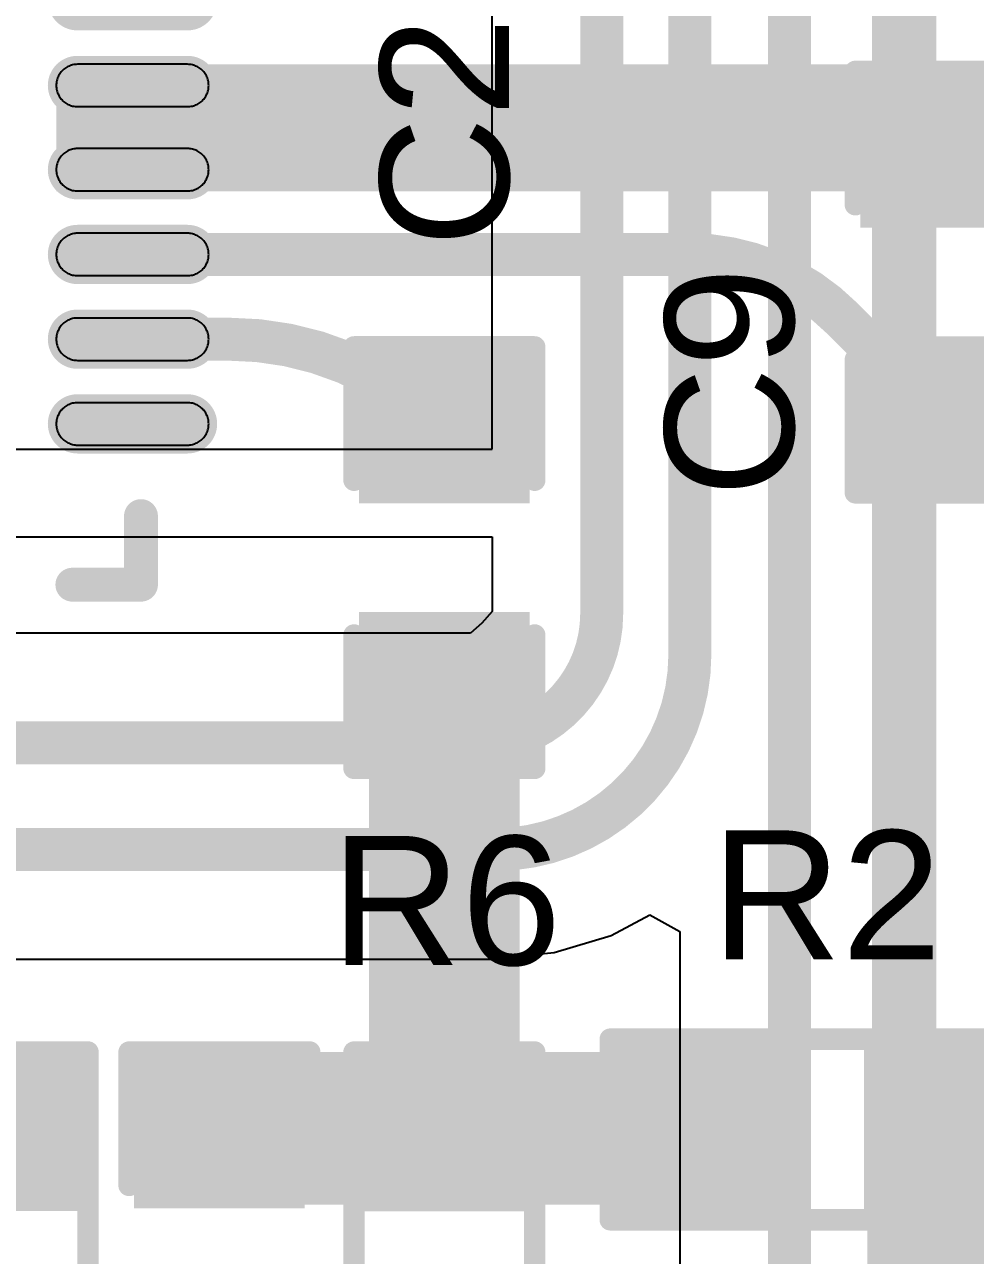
# Model space of a CAD drawing. Header units: inches. Extents: x 0.38 to 9.66, y 2.79 to 4.95.
# Drawn here: x 5.5558 to 5.7769, y 3.6678 to 3.954 of the extents above; entities that cross this region are included whole.
import ezdxf

# ---------------------------------------------------------------- set-up
doc = ezdxf.new("R2010")
doc.units = ezdxf.units.IN
doc.header["$MEASUREMENT"] = 0
for name, color, linetype in [('Bottom Layer', 5, 'Continuous'), ('Top Layer', 1, 'Continuous'), ('Top Overlay', 2, 'Continuous'), ('Top Paste', 8, 'Continuous'), ('Top Solder', 216, 'Continuous')]:
    doc.layers.add(name, color=color, linetype=linetype)
doc.styles.add('Arial', font='', dxfattribs={"height": 0.2})
doc.styles.get('Arial').set_extended_font_data('Arial')

# ---------------------------------------------------------------- blocks, each defined once
blk = doc.blocks.new('QFN_32_L5_0_W5_0_P0_50_BL_EP3_8_4')
at = {"layer": 'Top Layer'}
h = blk.add_hatch(color=1, dxfattribs=at)
edge = h.paths.add_edge_path()
edge.add_arc((-0.0098, 0.091535), 0.004921, 180, 360)
edge.add_line((-0.004879, 0.091535), (-0.004879, 0.117125))
edge.add_arc((-0.0098, 0.117125), 0.004921, 0, 180)
edge.add_line((-0.014722, 0.117125), (-0.014722, 0.091535))
h = blk.add_hatch(color=1, dxfattribs=at)
edge = h.paths.add_edge_path()
edge.add_arc((0.0098, 0.091535), 0.004921, 180, 360)
edge.add_line((0.014722, 0.091535), (0.014722, 0.117125))
edge.add_arc((0.0098, 0.117125), 0.004921, 0, 180)
edge.add_line((0.004879, 0.117125), (0.004879, 0.091535))
h = blk.add_hatch(color=1, dxfattribs=at)
edge = h.paths.add_edge_path()
edge.add_arc((0.0295, 0.091535), 0.004921, 180, 360)
edge.add_line((0.034422, 0.091535), (0.034422, 0.117125))
edge.add_arc((0.0295, 0.117125), 0.004921, 0, 180)
edge.add_line((0.024578, 0.117125), (0.024578, 0.091535))
h = blk.add_hatch(color=1, dxfattribs=at)
edge = h.paths.add_edge_path()
edge.add_arc((0.0492, 0.091535), 0.004921, 180, 360)
edge.add_line((0.054122, 0.091535), (0.054122, 0.117125))
edge.add_arc((0.0492, 0.117125), 0.004921, 0, 180)
edge.add_line((0.044278, 0.117125), (0.044278, 0.091535))
h = blk.add_hatch(color=1, dxfattribs=at)
edge = h.paths.add_edge_path()
edge.add_arc((0.0689, 0.091535), 0.004921, 180, 360)
edge.add_line((0.073821, 0.091535), (0.073821, 0.117125))
edge.add_arc((0.0689, 0.117125), 0.004921, 0, 180)
edge.add_line((0.063979, 0.117125), (0.063979, 0.091535))
at = {"layer": 'Top Solder'}
h = blk.add_hatch(color=216, dxfattribs=at)
edge = h.paths.add_edge_path()
edge.add_arc((-0.0295, 0.091535), 0.00689, 180, 360)
edge.add_line((-0.02261, 0.091535), (-0.02261, 0.117125))
edge.add_arc((-0.0295, 0.117125), 0.00689, 0, 180)
edge.add_line((-0.03639, 0.117125), (-0.03639, 0.091535))
h = blk.add_hatch(color=216, dxfattribs=at)
edge = h.paths.add_edge_path()
edge.add_arc((-0.0098, 0.091535), 0.00689, 180, 360)
edge.add_line((-0.00291, 0.091535), (-0.00291, 0.117125))
edge.add_arc((-0.0098, 0.117125), 0.00689, 0, 180)
edge.add_line((-0.016691, 0.117125), (-0.016691, 0.091535))
h = blk.add_hatch(color=216, dxfattribs=at)
edge = h.paths.add_edge_path()
edge.add_arc((0.0098, 0.091535), 0.00689, 180, 360)
edge.add_line((0.016691, 0.091535), (0.016691, 0.117125))
edge.add_arc((0.0098, 0.117125), 0.00689, 0, 180)
edge.add_line((0.00291, 0.117125), (0.00291, 0.091535))
h = blk.add_hatch(color=216, dxfattribs=at)
edge = h.paths.add_edge_path()
edge.add_arc((0.0295, 0.091535), 0.00689, 180, 360)
edge.add_line((0.03639, 0.091535), (0.03639, 0.117125))
edge.add_arc((0.0295, 0.117125), 0.00689, 0, 180)
edge.add_line((0.02261, 0.117125), (0.02261, 0.091535))
h = blk.add_hatch(color=216, dxfattribs=at)
edge = h.paths.add_edge_path()
edge.add_arc((0.0492, 0.091535), 0.00689, 180, 360)
edge.add_line((0.056091, 0.091535), (0.056091, 0.117125))
edge.add_arc((0.0492, 0.117125), 0.00689, 0, 180)
edge.add_line((0.042309, 0.117125), (0.042309, 0.091535))
h = blk.add_hatch(color=216, dxfattribs=at)
edge = h.paths.add_edge_path()
edge.add_arc((0.0689, 0.091535), 0.00689, 180, 360)
edge.add_line((0.07579, 0.091535), (0.07579, 0.117125))
edge.add_arc((0.0689, 0.117125), 0.00689, 0, 180)
edge.add_line((0.06201, 0.117125), (0.06201, 0.091535))
at = {"layer": 'Top Overlay'}
for points in [[(0.106297, 0.106303, 0.007874, 0.007874, 0), (0.090347, 0.106303, 0.007874, 0.007874, 0)], [(0.106297, 0.090353, 0.007874, 0.007874, 0), (0.106297, 0.106303, 0.007874, 0.007874, 0)]]:
    blk.add_lwpolyline(points, format="xyseb", dxfattribs=at)
for points in [[(0.088378, 0.106303, 0.003937, 0.003937, 1), (0.092315, 0.106303, 0.003937, 0.003937, 1)], [(0.104329, 0.106303, 0.003937, 0.003937, 1), (0.108266, 0.106303, 0.003937, 0.003937, 1)], [(0.104329, 0.106303, 0.003937, 0.003937, 1), (0.108266, 0.106303, 0.003937, 0.003937, 1)], [(0.104329, 0.090353, 0.003937, 0.003937, 1), (0.108266, 0.090353, 0.003937, 0.003937, 1)]]:
    blk.add_lwpolyline(points, format="xyseb", close=True, dxfattribs=at)
at = {"layer": 'Top Paste'}
for p, q in [((-0.01357, 0.120289), (-0.013748, 0.120064)), ((-0.01338, 0.120503), (-0.01357, 0.120289)), ((-0.013178, 0.120705), (-0.01338, 0.120503)), ((-0.012964, 0.120895), (-0.013178, 0.120705)), ((-0.012739, 0.121073), (-0.012964, 0.120895)), ((-0.012505, 0.121237), (-0.012739, 0.121073)), ((-0.012261, 0.121388), (-0.012505, 0.121237)), ((-0.012009, 0.121523), (-0.012261, 0.121388)), ((-0.01175, 0.121644), (-0.012009, 0.121523)), ((-0.011483, 0.12175), (-0.01175, 0.121644)), ((-0.011212, 0.12184), (-0.011483, 0.12175)), ((-0.010935, 0.121914), (-0.011212, 0.12184)), ((-0.010655, 0.121972), (-0.010935, 0.121914)), ((-0.010371, 0.122014), (-0.010655, 0.121972)), ((-0.010086, 0.122039), (-0.010371, 0.122014)), ((-0.0098, 0.122047), (-0.010086, 0.122039)), ((-0.010086, 0.122039), (-0.010086, 0.122039)), ((-0.009514, 0.122039), (-0.0098, 0.122047)), ((-0.009229, 0.122014), (-0.009514, 0.122039)), ((-0.008945, 0.121972), (-0.009229, 0.122014)), ((-0.008665, 0.121914), (-0.008945, 0.121972)), ((-0.008388, 0.12184), (-0.008665, 0.121914)), ((-0.008117, 0.12175), (-0.008388, 0.12184)), ((-0.00785, 0.121644), (-0.008117, 0.12175)), ((-0.007591, 0.121523), (-0.00785, 0.121644)), ((-0.007339, 0.121388), (-0.007591, 0.121523)), ((-0.007095, 0.121237), (-0.007339, 0.121388)), ((-0.006861, 0.121073), (-0.007095, 0.121237)), ((-0.006636, 0.120895), (-0.006861, 0.121073)), ((-0.006422, 0.120705), (-0.006636, 0.120895)), ((-0.00622, 0.120503), (-0.006422, 0.120705)), ((-0.00603, 0.120289), (-0.00622, 0.120503)), ((-0.005852, 0.120064), (-0.00603, 0.120289)), ((0.00603, 0.120289), (0.005852, 0.120064)), ((0.00622, 0.120503), (0.00603, 0.120289)), ((0.006422, 0.120705), (0.00622, 0.120503)), ((0.006636, 0.120895), (0.006422, 0.120705)), ((0.006861, 0.121073), (0.006636, 0.120895)), ((0.007095, 0.121237), (0.006861, 0.121073)), ((0.007339, 0.121388), (0.007095, 0.121237)), ((0.007591, 0.121523), (0.007339, 0.121388)), ((0.00785, 0.121644), (0.007591, 0.121523)), ((0.008117, 0.12175), (0.00785, 0.121644)), ((0.008388, 0.12184), (0.008117, 0.12175)), ((0.008665, 0.121914), (0.008388, 0.12184)), ((0.008945, 0.121972), (0.008665, 0.121914)), ((0.009229, 0.122014), (0.008945, 0.121972)), ((0.009514, 0.122039), (0.009229, 0.122014)), ((0.0098, 0.122047), (0.009514, 0.122039)), ((0.009514, 0.122039), (0.009514, 0.122039)), ((0.010086, 0.122039), (0.0098, 0.122047)), ((0.010371, 0.122014), (0.010086, 0.122039)), ((0.010655, 0.121972), (0.010371, 0.122014)), ((0.010935, 0.121914), (0.010655, 0.121972)), ((0.011212, 0.12184), (0.010935, 0.121914)), ((0.011483, 0.12175), (0.011212, 0.12184)), ((0.01175, 0.121644), (0.011483, 0.12175)), ((0.012009, 0.121523), (0.01175, 0.121644)), ((0.012261, 0.121388), (0.012009, 0.121523)), ((0.012505, 0.121237), (0.012261, 0.121388)), ((0.012739, 0.121073), (0.012505, 0.121237)), ((0.012964, 0.120895), (0.012739, 0.121073)), ((0.013178, 0.120705), (0.012964, 0.120895)), ((0.01338, 0.120503), (0.013178, 0.120705)), ((0.01357, 0.120289), (0.01338, 0.120503)), ((0.013748, 0.120064), (0.01357, 0.120289)), ((0.02573, 0.120289), (0.025552, 0.120064)), ((0.02592, 0.120503), (0.02573, 0.120289)), ((0.026122, 0.120705), (0.02592, 0.120503)), ((0.026336, 0.120895), (0.026122, 0.120705)), ((0.026561, 0.121073), (0.026336, 0.120895)), ((0.026795, 0.121237), (0.026561, 0.121073)), ((0.027039, 0.121388), (0.026795, 0.121237)), ((0.027291, 0.121523), (0.027039, 0.121388)), ((0.02755, 0.121644), (0.027291, 0.121523)), ((0.027817, 0.12175), (0.02755, 0.121644)), ((0.028088, 0.12184), (0.027817, 0.12175)), ((0.028365, 0.121914), (0.028088, 0.12184)), ((0.028645, 0.121972), (0.028365, 0.121914)), ((0.028929, 0.122014), (0.028645, 0.121972)), ((0.029214, 0.122039), (0.028929, 0.122014)), ((0.0295, 0.122047), (0.029214, 0.122039)), ((0.029214, 0.122039), (0.029214, 0.122039)), ((0.029786, 0.122039), (0.0295, 0.122047)), ((0.030071, 0.122014), (0.029786, 0.122039)), ((0.030355, 0.121972), (0.030071, 0.122014)), ((0.030635, 0.121914), (0.030355, 0.121972)), ((0.030912, 0.12184), (0.030635, 0.121914)), ((0.031183, 0.12175), (0.030912, 0.12184)), ((0.03145, 0.121644), (0.031183, 0.12175)), ((0.031709, 0.121523), (0.03145, 0.121644)), ((0.031961, 0.121388), (0.031709, 0.121523)), ((0.032205, 0.121237), (0.031961, 0.121388)), ((0.032439, 0.121073), (0.032205, 0.121237)), ((0.032664, 0.120895), (0.032439, 0.121073)), ((0.032878, 0.120705), (0.032664, 0.120895)), ((0.03308, 0.120503), (0.032878, 0.120705)), ((0.03327, 0.120289), (0.03308, 0.120503)), ((0.033448, 0.120064), (0.03327, 0.120289)), ((0.04543, 0.120289), (0.045252, 0.120064)), ((0.04562, 0.120503), (0.04543, 0.120289)), ((0.045822, 0.120705), (0.04562, 0.120503)), ((0.046036, 0.120895), (0.045822, 0.120705)), ((0.046261, 0.121073), (0.046036, 0.120895)), ((0.046495, 0.121237), (0.046261, 0.121073)), ((0.046739, 0.121388), (0.046495, 0.121237)), ((0.046991, 0.121523), (0.046739, 0.121388)), ((0.04725, 0.121644), (0.046991, 0.121523)), ((0.047517, 0.12175), (0.04725, 0.121644)), ((0.047788, 0.12184), (0.047517, 0.12175)), ((0.048065, 0.121914), (0.047788, 0.12184)), ((0.048345, 0.121972), (0.048065, 0.121914)), ((0.048629, 0.122014), (0.048345, 0.121972)), ((0.048914, 0.122039), (0.048629, 0.122014)), ((0.0492, 0.122047), (0.048914, 0.122039)), ((0.048914, 0.122039), (0.048914, 0.122039)), ((0.049486, 0.122039), (0.0492, 0.122047)), ((0.049771, 0.122014), (0.049486, 0.122039)), ((0.050055, 0.121972), (0.049771, 0.122014)), ((0.050335, 0.121914), (0.050055, 0.121972)), ((0.050612, 0.12184), (0.050335, 0.121914)), ((0.050883, 0.12175), (0.050612, 0.12184)), ((0.05115, 0.121644), (0.050883, 0.12175)), ((0.051409, 0.121523), (0.05115, 0.121644)), ((0.051661, 0.121388), (0.051409, 0.121523)), ((0.051905, 0.121237), (0.051661, 0.121388)), ((0.052139, 0.121073), (0.051905, 0.121237)), ((0.052364, 0.120895), (0.052139, 0.121073)), ((0.052578, 0.120705), (0.052364, 0.120895)), ((0.05278, 0.120503), (0.052578, 0.120705)), ((0.05297, 0.120289), (0.05278, 0.120503)), ((0.053148, 0.120064), (0.05297, 0.120289)), ((0.06513, 0.120289), (0.064952, 0.120064)), ((0.06532, 0.120503), (0.06513, 0.120289)), ((0.065522, 0.120705), (0.06532, 0.120503)), ((0.065736, 0.120895), (0.065522, 0.120705)), ((0.065961, 0.121073), (0.065736, 0.120895)), ((0.066195, 0.121237), (0.065961, 0.121073)), ((0.066439, 0.121388), (0.066195, 0.121237)), ((0.066691, 0.121523), (0.066439, 0.121388)), ((0.06695, 0.121644), (0.066691, 0.121523)), ((0.067217, 0.12175), (0.06695, 0.121644)), ((0.067488, 0.12184), (0.067217, 0.12175)), ((0.067765, 0.121914), (0.067488, 0.12184)), ((0.068045, 0.121972), (0.067765, 0.121914)), ((0.068329, 0.122014), (0.068045, 0.121972)), ((0.068614, 0.122039), (0.068329, 0.122014)), ((0.0689, 0.122047), (0.068614, 0.122039)), ((0.068614, 0.122039), (0.068614, 0.122039)), ((0.069186, 0.122039), (0.0689, 0.122047)), ((0.069471, 0.122014), (0.069186, 0.122039)), ((0.069755, 0.121972), (0.069471, 0.122014)), ((0.070035, 0.121914), (0.069755, 0.121972)), ((0.070312, 0.12184), (0.070035, 0.121914)), ((0.070583, 0.12175), (0.070312, 0.12184)), ((0.07085, 0.121644), (0.070583, 0.12175)), ((0.071109, 0.121523), (0.07085, 0.121644)), ((0.071361, 0.121388), (0.071109, 0.121523)), ((0.071605, 0.121237), (0.071361, 0.121388)), ((0.071839, 0.121073), (0.071605, 0.121237)), ((0.072064, 0.120895), (0.071839, 0.121073)), ((0.072278, 0.120705), (0.072064, 0.120895)), ((0.07248, 0.120503), (0.072278, 0.120705)), ((0.07267, 0.120289), (0.07248, 0.120503)), ((0.072848, 0.120064), (0.07267, 0.120289)), ((-0.014714, 0.117411), (-0.014722, 0.117125)), ((-0.014689, 0.117696), (-0.014714, 0.117411)), ((-0.014647, 0.11798), (-0.014689, 0.117696)), ((-0.014589, 0.11826), (-0.014647, 0.11798)), ((-0.014515, 0.118537), (-0.014589, 0.11826)), ((-0.014425, 0.118808), (-0.014515, 0.118537)), ((-0.014319, 0.119075), (-0.014425, 0.118808)), ((-0.014198, 0.119334), (-0.014319, 0.119075)), ((-0.014063, 0.119586), (-0.014198, 0.119334)), ((-0.013912, 0.11983), (-0.014063, 0.119586)), ((-0.013748, 0.120064), (-0.013912, 0.11983)), ((-0.005688, 0.11983), (-0.005852, 0.120064)), ((-0.005537, 0.119586), (-0.005688, 0.11983)), ((-0.005402, 0.119334), (-0.005537, 0.119586)), ((-0.005281, 0.119075), (-0.005402, 0.119334)), ((-0.005175, 0.118808), (-0.005281, 0.119075)), ((-0.005085, 0.118537), (-0.005175, 0.118808)), ((-0.005011, 0.11826), (-0.005085, 0.118537)), ((-0.004953, 0.11798), (-0.005011, 0.11826)), ((-0.004911, 0.117696), (-0.004953, 0.11798)), ((-0.004886, 0.117411), (-0.004911, 0.117696)), ((-0.004878, 0.117125), (-0.004886, 0.117411)), ((0.004886, 0.117411), (0.004878, 0.117125)), ((0.004911, 0.117696), (0.004886, 0.117411)), ((0.004953, 0.11798), (0.004911, 0.117696)), ((0.005011, 0.11826), (0.004953, 0.11798)), ((0.005085, 0.118537), (0.005011, 0.11826)), ((0.005175, 0.118808), (0.005085, 0.118537)), ((0.005281, 0.119075), (0.005175, 0.118808)), ((0.005402, 0.119334), (0.005281, 0.119075)), ((0.005537, 0.119586), (0.005402, 0.119334)), ((0.005688, 0.11983), (0.005537, 0.119586)), ((0.005852, 0.120064), (0.005688, 0.11983)), ((0.013912, 0.11983), (0.013748, 0.120064)), ((0.014063, 0.119586), (0.013912, 0.11983)), ((0.014198, 0.119334), (0.014063, 0.119586)), ((0.014319, 0.119075), (0.014198, 0.119334)), ((0.014425, 0.118808), (0.014319, 0.119075)), ((0.014515, 0.118537), (0.014425, 0.118808)), ((0.014589, 0.11826), (0.014515, 0.118537)), ((0.014647, 0.11798), (0.014589, 0.11826)), ((0.014689, 0.117696), (0.014647, 0.11798)), ((0.014714, 0.117411), (0.014689, 0.117696)), ((0.014722, 0.117125), (0.014714, 0.117411)), ((0.024586, 0.117411), (0.024578, 0.117125)), ((0.024611, 0.117696), (0.024586, 0.117411)), ((0.024653, 0.11798), (0.024611, 0.117696)), ((0.024711, 0.11826), (0.024653, 0.11798)), ((0.024785, 0.118537), (0.024711, 0.11826)), ((0.024875, 0.118808), (0.024785, 0.118537)), ((0.024981, 0.119075), (0.024875, 0.118808)), ((0.025102, 0.119334), (0.024981, 0.119075)), ((0.025237, 0.119586), (0.025102, 0.119334)), ((0.025388, 0.11983), (0.025237, 0.119586)), ((0.025552, 0.120064), (0.025388, 0.11983)), ((0.033612, 0.11983), (0.033448, 0.120064)), ((0.033763, 0.119586), (0.033612, 0.11983)), ((0.033898, 0.119334), (0.033763, 0.119586)), ((0.034019, 0.119075), (0.033898, 0.119334)), ((0.034125, 0.118808), (0.034019, 0.119075)), ((0.034215, 0.118537), (0.034125, 0.118808)), ((0.034289, 0.11826), (0.034215, 0.118537)), ((0.034347, 0.11798), (0.034289, 0.11826)), ((0.034389, 0.117696), (0.034347, 0.11798)), ((0.034414, 0.117411), (0.034389, 0.117696)), ((0.034422, 0.117125), (0.034414, 0.117411)), ((0.044286, 0.117411), (0.044278, 0.117125)), ((0.044311, 0.117696), (0.044286, 0.117411)), ((0.044353, 0.11798), (0.044311, 0.117696)), ((0.044411, 0.11826), (0.044353, 0.11798)), ((0.044485, 0.118537), (0.044411, 0.11826)), ((0.044575, 0.118808), (0.044485, 0.118537)), ((0.044681, 0.119075), (0.044575, 0.118808)), ((0.044802, 0.119334), (0.044681, 0.119075)), ((0.044937, 0.119586), (0.044802, 0.119334)), ((0.045088, 0.11983), (0.044937, 0.119586)), ((0.045252, 0.120064), (0.045088, 0.11983)), ((0.053312, 0.11983), (0.053148, 0.120064)), ((0.053463, 0.119586), (0.053312, 0.11983)), ((0.053598, 0.119334), (0.053463, 0.119586)), ((0.053719, 0.119075), (0.053598, 0.119334)), ((0.053825, 0.118808), (0.053719, 0.119075)), ((0.053915, 0.118537), (0.053825, 0.118808)), ((0.053989, 0.11826), (0.053915, 0.118537)), ((0.054047, 0.11798), (0.053989, 0.11826)), ((0.054089, 0.117696), (0.054047, 0.11798)), ((0.054114, 0.117411), (0.054089, 0.117696)), ((0.054122, 0.117125), (0.054114, 0.117411)), ((0.063986, 0.117411), (0.063978, 0.117125)), ((0.064011, 0.117696), (0.063986, 0.117411)), ((0.064053, 0.11798), (0.064011, 0.117696)), ((0.064111, 0.11826), (0.064053, 0.11798)), ((0.064185, 0.118537), (0.064111, 0.11826)), ((0.064275, 0.118808), (0.064185, 0.118537)), ((0.064381, 0.119075), (0.064275, 0.118808)), ((0.064502, 0.119334), (0.064381, 0.119075)), ((0.064637, 0.119586), (0.064502, 0.119334)), ((0.064788, 0.11983), (0.064637, 0.119586)), ((0.064952, 0.120064), (0.064788, 0.11983)), ((0.073012, 0.11983), (0.072848, 0.120064)), ((0.073163, 0.119586), (0.073012, 0.11983)), ((0.073298, 0.119334), (0.073163, 0.119586)), ((0.073419, 0.119075), (0.073298, 0.119334)), ((0.073525, 0.118808), (0.073419, 0.119075)), ((0.073615, 0.118537), (0.073525, 0.118808)), ((0.073689, 0.11826), (0.073615, 0.118537)), ((0.073747, 0.11798), (0.073689, 0.11826)), ((0.073789, 0.117696), (0.073747, 0.11798)), ((0.073814, 0.117411), (0.073789, 0.117696)), ((0.073822, 0.117125), (0.073814, 0.117411)), ((-0.014722, 0.117125), (-0.014722, 0.091535)), ((-0.004878, 0.091535), (-0.004878, 0.117125)), ((0.004878, 0.117125), (0.004878, 0.091535)), ((0.014722, 0.091535), (0.014722, 0.117125)), ((0.024578, 0.117125), (0.024578, 0.091535)), ((0.034422, 0.091535), (0.034422, 0.117125)), ((0.044278, 0.117125), (0.044278, 0.091535)), ((0.054122, 0.091535), (0.054122, 0.117125)), ((0.063978, 0.117125), (0.063978, 0.091535)), ((0.073822, 0.091535), (0.073822, 0.117125)), ((-0.014722, 0.091535), (-0.014714, 0.091249)), ((-0.014714, 0.091249), (-0.014689, 0.090964)), ((-0.014689, 0.090964), (-0.014647, 0.09068)), ((-0.014647, 0.09068), (-0.014589, 0.0904)), ((-0.014589, 0.0904), (-0.014515, 0.090123)), ((-0.014515, 0.090123), (-0.014425, 0.089852)), ((-0.014425, 0.089852), (-0.014319, 0.089585)), ((-0.014319, 0.089585), (-0.014198, 0.089326)), ((-0.014198, 0.089326), (-0.014063, 0.089074)), ((-0.014063, 0.089074), (-0.013912, 0.08883)), ((-0.013912, 0.08883), (-0.013748, 0.088596)), ((-0.005852, 0.088596), (-0.005688, 0.08883)), ((-0.005688, 0.08883), (-0.005537, 0.089074)), ((-0.005537, 0.089074), (-0.005402, 0.089326)), ((-0.005402, 0.089326), (-0.005281, 0.089585)), ((-0.005281, 0.089585), (-0.005175, 0.089852)), ((-0.005175, 0.089852), (-0.005085, 0.090123)), ((-0.005085, 0.090123), (-0.005011, 0.0904)), ((-0.005011, 0.0904), (-0.004953, 0.09068)), ((-0.004953, 0.09068), (-0.004911, 0.090964)), ((-0.004911, 0.090964), (-0.004886, 0.091249)), ((-0.004886, 0.091249), (-0.004878, 0.091535)), ((0.004878, 0.091535), (0.004886, 0.091249)), ((0.004886, 0.091249), (0.004911, 0.090964)), ((0.004911, 0.090964), (0.004953, 0.09068)), ((0.004953, 0.09068), (0.005011, 0.0904)), ((0.005011, 0.0904), (0.005085, 0.090123)), ((0.005085, 0.090123), (0.005175, 0.089852)), ((0.005175, 0.089852), (0.005281, 0.089585)), ((0.005281, 0.089585), (0.005402, 0.089326)), ((0.005402, 0.089326), (0.005537, 0.089074)), ((0.005537, 0.089074), (0.005688, 0.08883)), ((0.005688, 0.08883), (0.005852, 0.088596)), ((0.013748, 0.088596), (0.013912, 0.08883)), ((0.013912, 0.08883), (0.014063, 0.089074)), ((0.014063, 0.089074), (0.014198, 0.089326)), ((0.014198, 0.089326), (0.014319, 0.089585)), ((0.014319, 0.089585), (0.014425, 0.089852)), ((0.014425, 0.089852), (0.014515, 0.090123)), ((0.014515, 0.090123), (0.014589, 0.0904)), ((0.014589, 0.0904), (0.014647, 0.09068)), ((0.014647, 0.09068), (0.014689, 0.090964)), ((0.014689, 0.090964), (0.014714, 0.091249)), ((0.014714, 0.091249), (0.014722, 0.091535)), ((0.024578, 0.091535), (0.024586, 0.091249)), ((0.024586, 0.091249), (0.024611, 0.090964)), ((0.024611, 0.090964), (0.024653, 0.09068)), ((0.024653, 0.09068), (0.024711, 0.0904)), ((0.024711, 0.0904), (0.024785, 0.090123)), ((0.024785, 0.090123), (0.024875, 0.089852)), ((0.024875, 0.089852), (0.024981, 0.089585)), ((0.024981, 0.089585), (0.025102, 0.089326)), ((0.025102, 0.089326), (0.025237, 0.089074)), ((0.025237, 0.089074), (0.025388, 0.08883)), ((0.025388, 0.08883), (0.025552, 0.088596)), ((0.033448, 0.088596), (0.033612, 0.08883)), ((0.033612, 0.08883), (0.033763, 0.089074)), ((0.033763, 0.089074), (0.033898, 0.089326)), ((0.033898, 0.089326), (0.034019, 0.089585)), ((0.034019, 0.089585), (0.034125, 0.089852)), ((0.034125, 0.089852), (0.034215, 0.090123)), ((0.034215, 0.090123), (0.034289, 0.0904)), ((0.034289, 0.0904), (0.034347, 0.09068)), ((0.034347, 0.09068), (0.034389, 0.090964)), ((0.034389, 0.090964), (0.034414, 0.091249)), ((0.034414, 0.091249), (0.034422, 0.091535)), ((0.044278, 0.091535), (0.044286, 0.091249)), ((0.044286, 0.091249), (0.044311, 0.090964)), ((0.044311, 0.090964), (0.044353, 0.09068)), ((0.044353, 0.09068), (0.044411, 0.0904)), ((0.044411, 0.0904), (0.044485, 0.090123)), ((0.044485, 0.090123), (0.044575, 0.089852)), ((0.044575, 0.089852), (0.044681, 0.089585)), ((0.044681, 0.089585), (0.044802, 0.089326)), ((0.044802, 0.089326), (0.044937, 0.089074)), ((0.044937, 0.089074), (0.045088, 0.08883)), ((0.045088, 0.08883), (0.045252, 0.088596)), ((0.053148, 0.088596), (0.053312, 0.08883)), ((0.053312, 0.08883), (0.053463, 0.089074)), ((0.053463, 0.089074), (0.053598, 0.089326)), ((0.053598, 0.089326), (0.053719, 0.089585)), ((0.053719, 0.089585), (0.053825, 0.089852)), ((0.053825, 0.089852), (0.053915, 0.090123)), ((0.053915, 0.090123), (0.053989, 0.0904)), ((0.053989, 0.0904), (0.054047, 0.09068)), ((0.054047, 0.09068), (0.054089, 0.090964)), ((0.054089, 0.090964), (0.054114, 0.091249)), ((0.054114, 0.091249), (0.054122, 0.091535)), ((0.063978, 0.091535), (0.063986, 0.091249)), ((0.063986, 0.091249), (0.064011, 0.090964)), ((0.064011, 0.090964), (0.064053, 0.09068)), ((0.064053, 0.09068), (0.064111, 0.0904)), ((0.064111, 0.0904), (0.064185, 0.090123)), ((0.064185, 0.090123), (0.064275, 0.089852)), ((0.064275, 0.089852), (0.064381, 0.089585)), ((0.064381, 0.089585), (0.064502, 0.089326)), ((0.064502, 0.089326), (0.064637, 0.089074)), ((0.064637, 0.089074), (0.064788, 0.08883)), ((0.064788, 0.08883), (0.064952, 0.088596)), ((0.072848, 0.088596), (0.073012, 0.08883)), ((0.073012, 0.08883), (0.073163, 0.089074)), ((0.073163, 0.089074), (0.073298, 0.089326)), ((0.073298, 0.089326), (0.073419, 0.089585)), ((0.073419, 0.089585), (0.073525, 0.089852)), ((0.073525, 0.089852), (0.073615, 0.090123)), ((0.073615, 0.090123), (0.073689, 0.0904)), ((0.073689, 0.0904), (0.073747, 0.09068)), ((0.073747, 0.09068), (0.073789, 0.090964)), ((0.073789, 0.090964), (0.073814, 0.091249)), ((0.073814, 0.091249), (0.073822, 0.091535)), ((-0.013748, 0.088596), (-0.01357, 0.088371)), ((-0.01357, 0.088371), (-0.01338, 0.088157)), ((-0.01338, 0.088157), (-0.013178, 0.087955)), ((-0.013178, 0.087955), (-0.012964, 0.087765)), ((-0.012964, 0.087765), (-0.012739, 0.087587)), ((-0.012739, 0.087587), (-0.012505, 0.087423)), ((-0.012505, 0.087423), (-0.012261, 0.087272)), ((-0.012261, 0.087272), (-0.012009, 0.087137)), ((-0.012009, 0.087137), (-0.01175, 0.087016)), ((-0.01175, 0.087016), (-0.011483, 0.08691)), ((-0.011483, 0.08691), (-0.011212, 0.08682)), ((-0.011212, 0.08682), (-0.010935, 0.086746)), ((-0.010935, 0.086746), (-0.010655, 0.086688)), ((-0.010655, 0.086688), (-0.010371, 0.086646)), ((-0.010371, 0.086646), (-0.010086, 0.086621)), ((-0.010086, 0.086621), (-0.0098, 0.086613)), ((-0.0098, 0.086613), (-0.009514, 0.086621)), ((-0.009514, 0.086621), (-0.009229, 0.086646)), ((-0.009229, 0.086646), (-0.008945, 0.086688)), ((-0.008945, 0.086688), (-0.008665, 0.086746)), ((-0.008665, 0.086746), (-0.008388, 0.08682)), ((-0.008388, 0.08682), (-0.008117, 0.08691)), ((-0.008117, 0.08691), (-0.00785, 0.087016)), ((-0.00785, 0.087016), (-0.007591, 0.087137)), ((-0.007591, 0.087137), (-0.007339, 0.087272)), ((-0.007339, 0.087272), (-0.007095, 0.087423)), ((-0.007095, 0.087423), (-0.006861, 0.087587)), ((-0.006861, 0.087587), (-0.006636, 0.087765)), ((-0.006636, 0.087765), (-0.006422, 0.087955)), ((-0.006422, 0.087955), (-0.00622, 0.088157)), ((-0.00622, 0.088157), (-0.00603, 0.088371)), ((-0.00603, 0.088371), (-0.005852, 0.088596)), ((0.005852, 0.088596), (0.00603, 0.088371)), ((0.00603, 0.088371), (0.00622, 0.088157)), ((0.00622, 0.088157), (0.006422, 0.087955)), ((0.006422, 0.087955), (0.006636, 0.087765)), ((0.006636, 0.087765), (0.006861, 0.087587)), ((0.006861, 0.087587), (0.007095, 0.087423)), ((0.007095, 0.087423), (0.007339, 0.087272)), ((0.007339, 0.087272), (0.007591, 0.087137)), ((0.007591, 0.087137), (0.00785, 0.087016)), ((0.00785, 0.087016), (0.008117, 0.08691)), ((0.008117, 0.08691), (0.008388, 0.08682)), ((0.008388, 0.08682), (0.008665, 0.086746)), ((0.008665, 0.086746), (0.008945, 0.086688)), ((0.008945, 0.086688), (0.009229, 0.086646)), ((0.009229, 0.086646), (0.009514, 0.086621)), ((0.009514, 0.086621), (0.0098, 0.086613)), ((0.0098, 0.086613), (0.010086, 0.086621)), ((0.010086, 0.086621), (0.010371, 0.086646)), ((0.010371, 0.086646), (0.010655, 0.086688)), ((0.010655, 0.086688), (0.010935, 0.086746)), ((0.010935, 0.086746), (0.011212, 0.08682)), ((0.011212, 0.08682), (0.011483, 0.08691)), ((0.011483, 0.08691), (0.01175, 0.087016)), ((0.01175, 0.087016), (0.012009, 0.087137)), ((0.012009, 0.087137), (0.012261, 0.087272)), ((0.012261, 0.087272), (0.012505, 0.087423)), ((0.012505, 0.087423), (0.012739, 0.087587)), ((0.012739, 0.087587), (0.012964, 0.087765)), ((0.012964, 0.087765), (0.013178, 0.087955)), ((0.013178, 0.087955), (0.01338, 0.088157)), ((0.01338, 0.088157), (0.01357, 0.088371)), ((0.01357, 0.088371), (0.013748, 0.088596)), ((0.025552, 0.088596), (0.02573, 0.088371)), ((0.02573, 0.088371), (0.02592, 0.088157)), ((0.02592, 0.088157), (0.026122, 0.087955)), ((0.026122, 0.087955), (0.026336, 0.087765)), ((0.026336, 0.087765), (0.026561, 0.087587)), ((0.026561, 0.087587), (0.026795, 0.087423)), ((0.026795, 0.087423), (0.027039, 0.087272)), ((0.027039, 0.087272), (0.027291, 0.087137)), ((0.027291, 0.087137), (0.02755, 0.087016)), ((0.02755, 0.087016), (0.027817, 0.08691)), ((0.027817, 0.08691), (0.028088, 0.08682)), ((0.028088, 0.08682), (0.028365, 0.086746)), ((0.028365, 0.086746), (0.028645, 0.086688)), ((0.028645, 0.086688), (0.028929, 0.086646)), ((0.028929, 0.086646), (0.029214, 0.086621)), ((0.029214, 0.086621), (0.0295, 0.086613)), ((0.0295, 0.086613), (0.029786, 0.086621)), ((0.029786, 0.086621), (0.030071, 0.086646)), ((0.030071, 0.086646), (0.030355, 0.086688)), ((0.030355, 0.086688), (0.030635, 0.086746)), ((0.030635, 0.086746), (0.030912, 0.08682)), ((0.030912, 0.08682), (0.031183, 0.08691)), ((0.031183, 0.08691), (0.03145, 0.087016)), ((0.03145, 0.087016), (0.031709, 0.087137)), ((0.031709, 0.087137), (0.031961, 0.087272)), ((0.031961, 0.087272), (0.032205, 0.087423)), ((0.032205, 0.087423), (0.032439, 0.087587)), ((0.032439, 0.087587), (0.032664, 0.087765)), ((0.032664, 0.087765), (0.032878, 0.087955)), ((0.032878, 0.087955), (0.03308, 0.088157)), ((0.03308, 0.088157), (0.03327, 0.088371)), ((0.03327, 0.088371), (0.033448, 0.088596)), ((0.045252, 0.088596), (0.04543, 0.088371)), ((0.04543, 0.088371), (0.04562, 0.088157)), ((0.04562, 0.088157), (0.045822, 0.087955)), ((0.045822, 0.087955), (0.046036, 0.087765)), ((0.046036, 0.087765), (0.046261, 0.087587)), ((0.046261, 0.087587), (0.046495, 0.087423)), ((0.046495, 0.087423), (0.046739, 0.087272)), ((0.046739, 0.087272), (0.046991, 0.087137)), ((0.046991, 0.087137), (0.04725, 0.087016)), ((0.04725, 0.087016), (0.047517, 0.08691)), ((0.047517, 0.08691), (0.047788, 0.08682)), ((0.047788, 0.08682), (0.048065, 0.086746)), ((0.048065, 0.086746), (0.048345, 0.086688)), ((0.048345, 0.086688), (0.048629, 0.086646)), ((0.048629, 0.086646), (0.048914, 0.086621)), ((0.048914, 0.086621), (0.0492, 0.086613)), ((0.0492, 0.086613), (0.049486, 0.086621)), ((0.049486, 0.086621), (0.049771, 0.086646)), ((0.049771, 0.086646), (0.050055, 0.086688)), ((0.050055, 0.086688), (0.050335, 0.086746)), ((0.050335, 0.086746), (0.050612, 0.08682)), ((0.050612, 0.08682), (0.050883, 0.08691)), ((0.050883, 0.08691), (0.05115, 0.087016)), ((0.05115, 0.087016), (0.051409, 0.087137)), ((0.051409, 0.087137), (0.051661, 0.087272)), ((0.051661, 0.087272), (0.051905, 0.087423)), ((0.051905, 0.087423), (0.052139, 0.087587)), ((0.052139, 0.087587), (0.052364, 0.087765)), ((0.052364, 0.087765), (0.052578, 0.087955)), ((0.052578, 0.087955), (0.05278, 0.088157)), ((0.05278, 0.088157), (0.05297, 0.088371)), ((0.05297, 0.088371), (0.053148, 0.088596)), ((0.064952, 0.088596), (0.06513, 0.088371)), ((0.06513, 0.088371), (0.06532, 0.088157)), ((0.06532, 0.088157), (0.065522, 0.087955)), ((0.065522, 0.087955), (0.065736, 0.087765)), ((0.065736, 0.087765), (0.065961, 0.087587)), ((0.065961, 0.087587), (0.066195, 0.087423)), ((0.066195, 0.087423), (0.066439, 0.087272)), ((0.066439, 0.087272), (0.066691, 0.087137)), ((0.066691, 0.087137), (0.06695, 0.087016)), ((0.06695, 0.087016), (0.067217, 0.08691)), ((0.067217, 0.08691), (0.067488, 0.08682)), ((0.067488, 0.08682), (0.067765, 0.086746)), ((0.067765, 0.086746), (0.068045, 0.086688)), ((0.068045, 0.086688), (0.068329, 0.086646)), ((0.068329, 0.086646), (0.068614, 0.086621)), ((0.068614, 0.086621), (0.0689, 0.086613)), ((0.0689, 0.086613), (0.069186, 0.086621)), ((0.069186, 0.086621), (0.069471, 0.086646)), ((0.069471, 0.086646), (0.069755, 0.086688)), ((0.069755, 0.086688), (0.070035, 0.086746)), ((0.070035, 0.086746), (0.070312, 0.08682)), ((0.070312, 0.08682), (0.070583, 0.08691)), ((0.070583, 0.08691), (0.07085, 0.087016)), ((0.07085, 0.087016), (0.071109, 0.087137)), ((0.071109, 0.087137), (0.071361, 0.087272)), ((0.071361, 0.087272), (0.071605, 0.087423)), ((0.071605, 0.087423), (0.071839, 0.087587)), ((0.071839, 0.087587), (0.072064, 0.087765)), ((0.072064, 0.087765), (0.072278, 0.087955)), ((0.072278, 0.087955), (0.07248, 0.088157)), ((0.07248, 0.088157), (0.07267, 0.088371)), ((0.07267, 0.088371), (0.072848, 0.088596))]:
    blk.add_line(p, q, dxfattribs=at)
blk = doc.blocks.new('R___0603_21')
at = {"layer": 'Top Layer'}
for points in [[(-0.015, 0.0175), (-0.015, -0.0175), (-0.045, -0.0175), (-0.045, 0.0175)], [(0.045, 0.0175), (0.045, -0.0175), (0.015, -0.0175), (0.015, 0.0175)]]:
    blk.add_hatch(color=1, dxfattribs=at).paths.add_polyline_path(points)
at = {"layer": 'Top Paste'}
for points in [[(-0.015, 0.0175), (-0.015, -0.0175), (-0.045, -0.0175), (-0.045, 0.0175)], [(0.045, 0.0175), (0.045, -0.0175), (0.015, -0.0175), (0.015, 0.0175)]]:
    blk.add_hatch(color=8, dxfattribs=at).paths.add_polyline_path(points)
at = {"layer": 'Top Solder'}
for points in [[(-0.011, 0.0215), (-0.011, -0.0215), (-0.049, -0.0215), (-0.049, 0.0215)], [(0.049, 0.0215), (0.049, -0.0215), (0.011, -0.0215), (0.011, 0.0215)]]:
    blk.add_hatch(color=216, dxfattribs=at).paths.add_polyline_path(points)
at = {"layer": 'Top Overlay'}
for points in [[(0.048, 0.021, 0.005, 0.005, 0), (-0.048, 0.021, 0.005, 0.005, 0)], [(-0.048, -0.021, 0.005, 0.005, 0), (-0.048, 0.021, 0.005, 0.005, 0)], [(0.048, -0.021, 0.005, 0.005, 0), (0.048, 0.021, 0.005, 0.005, 0)], [(0.048, -0.021, 0.005, 0.005, 0), (-0.048, -0.021, 0.005, 0.005, 0)]]:
    blk.add_lwpolyline(points, format="xyseb", dxfattribs=at)
for points in [[(-0.04925, 0.021, 0.0025, 0.0025, 1), (-0.04675, 0.021, 0.0025, 0.0025, 1)], [(-0.04925, 0.021, 0.0025, 0.0025, 1), (-0.04675, 0.021, 0.0025, 0.0025, 1)], [(0.04675, 0.021, 0.0025, 0.0025, 1), (0.04925, 0.021, 0.0025, 0.0025, 1)], [(0.04675, 0.021, 0.0025, 0.0025, 1), (0.04925, 0.021, 0.0025, 0.0025, 1)], [(-0.04925, -0.021, 0.0025, 0.0025, 1), (-0.04675, -0.021, 0.0025, 0.0025, 1)], [(-0.04925, -0.021, 0.0025, 0.0025, 1), (-0.04675, -0.021, 0.0025, 0.0025, 1)], [(0.04675, -0.021, 0.0025, 0.0025, 1), (0.04925, -0.021, 0.0025, 0.0025, 1)], [(0.04675, -0.021, 0.0025, 0.0025, 1), (0.04925, -0.021, 0.0025, 0.0025, 1)]]:
    blk.add_lwpolyline(points, format="xyseb", close=True, dxfattribs=at)
blk = doc.blocks.new('R___0603_25')
at = {"layer": 'Top Layer'}
for points in [[(-0.015, 0.0175), (-0.015, -0.0175), (-0.045, -0.0175), (-0.045, 0.0175)], [(0.045, 0.0175), (0.045, -0.0175), (0.015, -0.0175), (0.015, 0.0175)]]:
    blk.add_hatch(color=1, dxfattribs=at).paths.add_polyline_path(points)
at = {"layer": 'Top Paste'}
for points in [[(-0.015, 0.0175), (-0.015, -0.0175), (-0.045, -0.0175), (-0.045, 0.0175)], [(0.045, 0.0175), (0.045, -0.0175), (0.015, -0.0175), (0.015, 0.0175)]]:
    blk.add_hatch(color=8, dxfattribs=at).paths.add_polyline_path(points)
at = {"layer": 'Top Solder'}
for points in [[(-0.011, 0.0215), (-0.011, -0.0215), (-0.049, -0.0215), (-0.049, 0.0215)], [(0.049, 0.0215), (0.049, -0.0215), (0.011, -0.0215), (0.011, 0.0215)]]:
    blk.add_hatch(color=216, dxfattribs=at).paths.add_polyline_path(points)
at = {"layer": 'Top Overlay'}
for points in [[(-0.048, 0.021, 0.005, 0.005, 0), (0.048, 0.021, 0.005, 0.005, 0)], [(-0.048, 0.021, 0.005, 0.005, 0), (-0.048, -0.021, 0.005, 0.005, 0)], [(0.048, 0.021, 0.005, 0.005, 0), (0.048, -0.021, 0.005, 0.005, 0)], [(-0.048, -0.021, 0.005, 0.005, 0), (0.048, -0.021, 0.005, 0.005, 0)]]:
    blk.add_lwpolyline(points, format="xyseb", dxfattribs=at)
for points in [[(-0.04925, 0.021, 0.0025, 0.0025, 1), (-0.04675, 0.021, 0.0025, 0.0025, 1)], [(-0.04925, 0.021, 0.0025, 0.0025, 1), (-0.04675, 0.021, 0.0025, 0.0025, 1)], [(0.04675, 0.021, 0.0025, 0.0025, 1), (0.04925, 0.021, 0.0025, 0.0025, 1)], [(0.04675, 0.021, 0.0025, 0.0025, 1), (0.04925, 0.021, 0.0025, 0.0025, 1)], [(-0.04925, -0.021, 0.0025, 0.0025, 1), (-0.04675, -0.021, 0.0025, 0.0025, 1)], [(-0.04925, -0.021, 0.0025, 0.0025, 1), (-0.04675, -0.021, 0.0025, 0.0025, 1)], [(0.04675, -0.021, 0.0025, 0.0025, 1), (0.04925, -0.021, 0.0025, 0.0025, 1)], [(0.04675, -0.021, 0.0025, 0.0025, 1), (0.04925, -0.021, 0.0025, 0.0025, 1)]]:
    blk.add_lwpolyline(points, format="xyseb", close=True, dxfattribs=at)
blk = doc.blocks.new('R___0603_29')
at = {"layer": 'Top Layer'}
for points in [[(-0.015, 0.0175), (-0.015, -0.0175), (-0.045, -0.0175), (-0.045, 0.0175)], [(0.045, 0.0175), (0.045, -0.0175), (0.015, -0.0175), (0.015, 0.0175)]]:
    blk.add_hatch(color=1, dxfattribs=at).paths.add_polyline_path(points)
at = {"layer": 'Top Paste'}
for points in [[(-0.015, 0.0175), (-0.015, -0.0175), (-0.045, -0.0175), (-0.045, 0.0175)], [(0.045, 0.0175), (0.045, -0.0175), (0.015, -0.0175), (0.015, 0.0175)]]:
    blk.add_hatch(color=8, dxfattribs=at).paths.add_polyline_path(points)
at = {"layer": 'Top Solder'}
for points in [[(-0.011, 0.0215), (-0.011, -0.0215), (-0.049, -0.0215), (-0.049, 0.0215)], [(0.049, 0.0215), (0.049, -0.0215), (0.011, -0.0215), (0.011, 0.0215)]]:
    blk.add_hatch(color=216, dxfattribs=at).paths.add_polyline_path(points)
at = {"layer": 'Top Overlay'}
for points in [[(-0.048, -0.021, 0.005, 0.005, 0), (-0.048, 0.021, 0.005, 0.005, 0)], [(-0.048, 0.021, 0.005, 0.005, 0), (0.048, 0.021, 0.005, 0.005, 0)], [(0.048, -0.021, 0.005, 0.005, 0), (0.048, 0.021, 0.005, 0.005, 0)], [(-0.048, -0.021, 0.005, 0.005, 0), (0.048, -0.021, 0.005, 0.005, 0)]]:
    blk.add_lwpolyline(points, format="xyseb", dxfattribs=at)
for points in [[(-0.04925, 0.021, 0.0025, 0.0025, 1), (-0.04675, 0.021, 0.0025, 0.0025, 1)], [(-0.04925, 0.021, 0.0025, 0.0025, 1), (-0.04675, 0.021, 0.0025, 0.0025, 1)], [(0.04675, 0.021, 0.0025, 0.0025, 1), (0.04925, 0.021, 0.0025, 0.0025, 1)], [(0.04675, 0.021, 0.0025, 0.0025, 1), (0.04925, 0.021, 0.0025, 0.0025, 1)], [(-0.04925, -0.021, 0.0025, 0.0025, 1), (-0.04675, -0.021, 0.0025, 0.0025, 1)], [(-0.04925, -0.021, 0.0025, 0.0025, 1), (-0.04675, -0.021, 0.0025, 0.0025, 1)], [(0.04675, -0.021, 0.0025, 0.0025, 1), (0.04925, -0.021, 0.0025, 0.0025, 1)], [(0.04675, -0.021, 0.0025, 0.0025, 1), (0.04925, -0.021, 0.0025, 0.0025, 1)]]:
    blk.add_lwpolyline(points, format="xyseb", close=True, dxfattribs=at)
blk = doc.blocks.new('C___0603_54')
at = {"layer": 'Top Layer'}
for points in [[(-0.015, 0.0175), (-0.015, -0.0175), (-0.045, -0.0175), (-0.045, 0.0175)], [(0.045, 0.0175), (0.045, -0.0175), (0.015, -0.0175), (0.015, 0.0175)]]:
    blk.add_hatch(color=1, dxfattribs=at).paths.add_polyline_path(points)
at = {"layer": 'Top Paste'}
for points in [[(-0.015, 0.0175), (-0.015, -0.0175), (-0.045, -0.0175), (-0.045, 0.0175)], [(0.045, 0.0175), (0.045, -0.0175), (0.015, -0.0175), (0.015, 0.0175)]]:
    blk.add_hatch(color=8, dxfattribs=at).paths.add_polyline_path(points)
at = {"layer": 'Top Solder'}
for points in [[(-0.01264, 0.01986), (-0.01264, -0.01986), (-0.04736, -0.01986), (-0.04736, 0.01986)], [(0.04736, 0.01986), (0.04736, -0.01986), (0.01264, -0.01986), (0.01264, 0.01986)]]:
    blk.add_hatch(color=216, dxfattribs=at).paths.add_polyline_path(points)
at = {"layer": 'Top Overlay'}
for points in [[(-0.049, 0.021, 0.005, 0.005, 0), (-0.049, -0.021, 0.005, 0.005, 0)], [(-0.049, 0.021, 0.005, 0.005, 0), (-0.018, 0.021, 0.005, 0.005, 0)], [(0.018, 0.021, 0.005, 0.005, 0), (0.049, 0.021, 0.005, 0.005, 0)], [(0.049, 0.021, 0.005, 0.005, 0), (0.049, -0.021, 0.005, 0.005, 0)], [(-0.049, -0.021, 0.005, 0.005, 0), (-0.018, -0.021, 0.005, 0.005, 0)], [(0.018, -0.021, 0.005, 0.005, 0), (0.049, -0.021, 0.005, 0.005, 0)]]:
    blk.add_lwpolyline(points, format="xyseb", dxfattribs=at)
for points in [[(-0.05025, 0.021, 0.0025, 0.0025, 1), (-0.04775, 0.021, 0.0025, 0.0025, 1)], [(-0.05025, 0.021, 0.0025, 0.0025, 1), (-0.04775, 0.021, 0.0025, 0.0025, 1)], [(-0.01925, 0.021, 0.0025, 0.0025, 1), (-0.01675, 0.021, 0.0025, 0.0025, 1)], [(0.01675, 0.021, 0.0025, 0.0025, 1), (0.01925, 0.021, 0.0025, 0.0025, 1)], [(0.04775, 0.021, 0.0025, 0.0025, 1), (0.05025, 0.021, 0.0025, 0.0025, 1)], [(0.04775, 0.021, 0.0025, 0.0025, 1), (0.05025, 0.021, 0.0025, 0.0025, 1)], [(-0.05025, -0.021, 0.0025, 0.0025, 1), (-0.04775, -0.021, 0.0025, 0.0025, 1)], [(-0.05025, -0.021, 0.0025, 0.0025, 1), (-0.04775, -0.021, 0.0025, 0.0025, 1)], [(-0.01925, -0.021, 0.0025, 0.0025, 1), (-0.01675, -0.021, 0.0025, 0.0025, 1)], [(0.01675, -0.021, 0.0025, 0.0025, 1), (0.01925, -0.021, 0.0025, 0.0025, 1)], [(0.04775, -0.021, 0.0025, 0.0025, 1), (0.05025, -0.021, 0.0025, 0.0025, 1)], [(0.04775, -0.021, 0.0025, 0.0025, 1), (0.05025, -0.021, 0.0025, 0.0025, 1)]]:
    blk.add_lwpolyline(points, format="xyseb", close=True, dxfattribs=at)
blk = doc.blocks.new('C___0603_57')
at = {"layer": 'Top Layer'}
for points in [[(-0.015, 0.0175), (-0.015, -0.0175), (-0.045, -0.0175), (-0.045, 0.0175)], [(0.045, 0.0175), (0.045, -0.0175), (0.015, -0.0175), (0.015, 0.0175)]]:
    blk.add_hatch(color=1, dxfattribs=at).paths.add_polyline_path(points)
at = {"layer": 'Top Paste'}
for points in [[(-0.015, 0.0175), (-0.015, -0.0175), (-0.045, -0.0175), (-0.045, 0.0175)], [(0.045, 0.0175), (0.045, -0.0175), (0.015, -0.0175), (0.015, 0.0175)]]:
    blk.add_hatch(color=8, dxfattribs=at).paths.add_polyline_path(points)
at = {"layer": 'Top Solder'}
for points in [[(-0.01264, 0.01986), (-0.01264, -0.01986), (-0.04736, -0.01986), (-0.04736, 0.01986)], [(0.04736, 0.01986), (0.04736, -0.01986), (0.01264, -0.01986), (0.01264, 0.01986)]]:
    blk.add_hatch(color=216, dxfattribs=at).paths.add_polyline_path(points)
at = {"layer": 'Top Overlay'}
for points in [[(-0.049, 0.021, 0.005, 0.005, 0), (-0.049, -0.021, 0.005, 0.005, 0)], [(-0.049, 0.021, 0.005, 0.005, 0), (-0.018, 0.021, 0.005, 0.005, 0)], [(0.018, 0.021, 0.005, 0.005, 0), (0.049, 0.021, 0.005, 0.005, 0)], [(0.049, 0.021, 0.005, 0.005, 0), (0.049, -0.021, 0.005, 0.005, 0)], [(-0.049, -0.021, 0.005, 0.005, 0), (-0.018, -0.021, 0.005, 0.005, 0)], [(0.018, -0.021, 0.005, 0.005, 0), (0.049, -0.021, 0.005, 0.005, 0)]]:
    blk.add_lwpolyline(points, format="xyseb", dxfattribs=at)
for points in [[(-0.05025, 0.021, 0.0025, 0.0025, 1), (-0.04775, 0.021, 0.0025, 0.0025, 1)], [(-0.05025, 0.021, 0.0025, 0.0025, 1), (-0.04775, 0.021, 0.0025, 0.0025, 1)], [(-0.01925, 0.021, 0.0025, 0.0025, 1), (-0.01675, 0.021, 0.0025, 0.0025, 1)], [(0.01675, 0.021, 0.0025, 0.0025, 1), (0.01925, 0.021, 0.0025, 0.0025, 1)], [(0.04775, 0.021, 0.0025, 0.0025, 1), (0.05025, 0.021, 0.0025, 0.0025, 1)], [(0.04775, 0.021, 0.0025, 0.0025, 1), (0.05025, 0.021, 0.0025, 0.0025, 1)], [(-0.05025, -0.021, 0.0025, 0.0025, 1), (-0.04775, -0.021, 0.0025, 0.0025, 1)], [(-0.05025, -0.021, 0.0025, 0.0025, 1), (-0.04775, -0.021, 0.0025, 0.0025, 1)], [(-0.01925, -0.021, 0.0025, 0.0025, 1), (-0.01675, -0.021, 0.0025, 0.0025, 1)], [(0.01675, -0.021, 0.0025, 0.0025, 1), (0.01925, -0.021, 0.0025, 0.0025, 1)], [(0.04775, -0.021, 0.0025, 0.0025, 1), (0.05025, -0.021, 0.0025, 0.0025, 1)], [(0.04775, -0.021, 0.0025, 0.0025, 1), (0.05025, -0.021, 0.0025, 0.0025, 1)]]:
    blk.add_lwpolyline(points, format="xyseb", close=True, dxfattribs=at)
blk = doc.blocks.new('C___0603_59')
at = {"layer": 'Top Layer'}
for points in [[(-0.015, 0.0175), (-0.015, -0.0175), (-0.045, -0.0175), (-0.045, 0.0175)], [(0.045, 0.0175), (0.045, -0.0175), (0.015, -0.0175), (0.015, 0.0175)]]:
    blk.add_hatch(color=1, dxfattribs=at).paths.add_polyline_path(points)
at = {"layer": 'Top Paste'}
for points in [[(-0.015, 0.0175), (-0.015, -0.0175), (-0.045, -0.0175), (-0.045, 0.0175)], [(0.045, 0.0175), (0.045, -0.0175), (0.015, -0.0175), (0.015, 0.0175)]]:
    blk.add_hatch(color=8, dxfattribs=at).paths.add_polyline_path(points)
at = {"layer": 'Top Solder'}
for points in [[(-0.01264, 0.01986), (-0.01264, -0.01986), (-0.04736, -0.01986), (-0.04736, 0.01986)], [(0.04736, 0.01986), (0.04736, -0.01986), (0.01264, -0.01986), (0.01264, 0.01986)]]:
    blk.add_hatch(color=216, dxfattribs=at).paths.add_polyline_path(points)
at = {"layer": 'Top Overlay'}
for points in [[(-0.049, 0.021, 0.005, 0.005, 0), (-0.049, -0.021, 0.005, 0.005, 0)], [(-0.049, 0.021, 0.005, 0.005, 0), (-0.018, 0.021, 0.005, 0.005, 0)], [(0.018, 0.021, 0.005, 0.005, 0), (0.049, 0.021, 0.005, 0.005, 0)], [(0.049, 0.021, 0.005, 0.005, 0), (0.049, -0.021, 0.005, 0.005, 0)], [(-0.049, -0.021, 0.005, 0.005, 0), (-0.018, -0.021, 0.005, 0.005, 0)], [(0.018, -0.021, 0.005, 0.005, 0), (0.049, -0.021, 0.005, 0.005, 0)]]:
    blk.add_lwpolyline(points, format="xyseb", dxfattribs=at)
for points in [[(-0.05025, 0.021, 0.0025, 0.0025, 1), (-0.04775, 0.021, 0.0025, 0.0025, 1)], [(-0.05025, 0.021, 0.0025, 0.0025, 1), (-0.04775, 0.021, 0.0025, 0.0025, 1)], [(-0.01925, 0.021, 0.0025, 0.0025, 1), (-0.01675, 0.021, 0.0025, 0.0025, 1)], [(0.01675, 0.021, 0.0025, 0.0025, 1), (0.01925, 0.021, 0.0025, 0.0025, 1)], [(0.04775, 0.021, 0.0025, 0.0025, 1), (0.05025, 0.021, 0.0025, 0.0025, 1)], [(0.04775, 0.021, 0.0025, 0.0025, 1), (0.05025, 0.021, 0.0025, 0.0025, 1)], [(-0.05025, -0.021, 0.0025, 0.0025, 1), (-0.04775, -0.021, 0.0025, 0.0025, 1)], [(-0.05025, -0.021, 0.0025, 0.0025, 1), (-0.04775, -0.021, 0.0025, 0.0025, 1)], [(-0.01925, -0.021, 0.0025, 0.0025, 1), (-0.01675, -0.021, 0.0025, 0.0025, 1)], [(0.01675, -0.021, 0.0025, 0.0025, 1), (0.01925, -0.021, 0.0025, 0.0025, 1)], [(0.04775, -0.021, 0.0025, 0.0025, 1), (0.05025, -0.021, 0.0025, 0.0025, 1)], [(0.04775, -0.021, 0.0025, 0.0025, 1), (0.05025, -0.021, 0.0025, 0.0025, 1)]]:
    blk.add_lwpolyline(points, format="xyseb", close=True, dxfattribs=at)

msp = doc.modelspace()

# ---------------------------------------------------------------- hatches: boundary and pattern name
at = {"layer": 'Top Layer'}
for points in [[(5.90992, 3.9448), (5.56321, 3.9448), (5.56321, 3.91526), (5.90992, 3.91526)], [(5.86837, 3.93345), (5.75249, 3.93345), (5.75249, 3.90915), (5.86837, 3.90915)], [(5.67093, 3.81508), (5.63593, 3.81508), (5.63593, 3.69709), (5.67093, 3.69709)], [(5.72499, 3.71509), (5.58361, 3.71509), (5.58361, 3.67959), (5.72499, 3.67959)], [(5.7892, 3.71459), (5.7518, 3.71459), (5.7518, 3.46173), (5.7892, 3.46173)]]:
    msp.add_hatch(color=1, dxfattribs=at).paths.add_polyline_path(points)

# ---------------------------------------------------------------- linework, layer by layer
at = {"layer": 'Bottom Layer'}
for p, q in [((5.66451, 3.85528), (5.66451, 4.122)), ((5.31658, 3.85528), (5.66451, 3.85528)), ((5.33698, 3.83488), (5.66451, 3.83488)), ((5.66451, 3.83488), (5.66451, 3.81753)), ((5.66451, 3.81753), (5.66213, 3.81487)), ((5.65947, 3.81249), (5.54014, 3.81249)), ((5.66213, 3.81487), (5.65947, 3.81249)), ((5.69223, 3.74223), (5.70119, 3.74702)), ((5.70119, 3.74702), (5.70819, 3.74313)), ((5.67897, 3.73821), (5.69223, 3.74223)), ((5.70819, 3.74313), (5.70819, 3.57031)), ((5.66668, 3.737), (5.67897, 3.73821)), ((5.43648, 3.7367), (5.66519, 3.7367)), ((5.66519, 3.7367), (5.66668, 3.737))]:
    msp.add_line(p, q, dxfattribs=at)
for points in [[(5.76032, 3.51755, 0.015, 0.015, 0), (5.76032, 4.4308, 0.015, 0.015, 0)], [(5.73368, 3.55975, 0.01, 0.01, 0), (5.73368, 4.2491, 0.01, 0.01, 0)], [(5.7105, 3.8075, 0.01, 0.01, 0), (5.7105, 4.222, 0.01, 0.01, 0)], [(5.69, 3.817, 0.01, 0.01, 0), (5.69, 4.18863, 0.01, 0.01, 0)], [(5.69, 3.817, 0.01, 0.01, -0.414214), (5.66, 3.787, 0.01, 0.01, 0)], [(5.7105, 3.8075, 0.01, 0.01, -0.414214), (5.66519, 3.76219, 0.01, 0.01, 0)], [(5.52066, 3.787, 0.01, 0.01, 0), (5.66, 3.787, 0.01, 0.01, 0)], [(5.41701, 3.76219, 0.01, 0.01, 0), (5.66519, 3.76219, 0.01, 0.01, 0)]]:
    msp.add_lwpolyline(points, format="xyseb", dxfattribs=at)
for points in [[(5.6875, 3.817, 0.005, 0.005, 1), (5.6925, 3.817, 0.005, 0.005, 1)], [(5.6875, 3.817, 0.005, 0.005, 1), (5.6925, 3.817, 0.005, 0.005, 1)], [(5.708, 3.8075, 0.005, 0.005, 1), (5.713, 3.8075, 0.005, 0.005, 1)], [(5.708, 3.8075, 0.005, 0.005, 1), (5.713, 3.8075, 0.005, 0.005, 1)], [(5.6575, 3.787, 0.005, 0.005, 1), (5.6625, 3.787, 0.005, 0.005, 1)], [(5.6575, 3.787, 0.005, 0.005, 1), (5.6625, 3.787, 0.005, 0.005, 1)], [(5.66269, 3.76219, 0.005, 0.005, 1), (5.66769, 3.76219, 0.005, 0.005, 1)], [(5.66269, 3.76219, 0.005, 0.005, 1), (5.66769, 3.76219, 0.005, 0.005, 1)]]:
    msp.add_lwpolyline(points, format="xyseb", close=True, dxfattribs=at)
at = {"layer": 'Top Layer'}
for points in [[(5.5809, 3.90058, 0.01, 0.01, 0), (5.70999, 3.90058, 0.01, 0.01, 0)], [(5.70999, 3.90058, 0.01, 0.01, -0.198912), (5.74597, 3.88568, 0.01, 0.01, 0)], [(5.74597, 3.88568, 0.01, 0.01, 0), (5.76749, 3.86415, 0.01, 0.01, 0)], [(5.5809, 3.88088, 0.01, 0.01, 0), (5.60321, 3.88088, 0.01, 0.01, 0)], [(5.60321, 3.88088, 0.01, 0.01, -0.198912), (5.65342, 3.86008, 0.01, 0.01, 0)], [(5.76749, 3.86415, 0.01, 0.01, 0), (5.76999, 3.86415, 0.01, 0.01, 0)]]:
    msp.add_lwpolyline(points, format="xyseb", dxfattribs=at)
for points in [[(5.5784, 3.90058, 0.005, 0.005, 1), (5.5834, 3.90058, 0.005, 0.005, 1)], [(5.70749, 3.90058, 0.005, 0.005, 1), (5.71249, 3.90058, 0.005, 0.005, 1)], [(5.70749, 3.90058, 0.005, 0.005, 1), (5.71249, 3.90058, 0.005, 0.005, 1)], [(5.74347, 3.88568, 0.005, 0.005, 1), (5.74847, 3.88568, 0.005, 0.005, 1)], [(5.74347, 3.88568, 0.005, 0.005, 1), (5.74847, 3.88568, 0.005, 0.005, 1)], [(5.5784, 3.88088, 0.005, 0.005, 1), (5.5834, 3.88088, 0.005, 0.005, 1)], [(5.60071, 3.88088, 0.005, 0.005, 1), (5.60571, 3.88088, 0.005, 0.005, 1)], [(5.60071, 3.88088, 0.005, 0.005, 1), (5.60571, 3.88088, 0.005, 0.005, 1)], [(5.76499, 3.86415, 0.005, 0.005, 1), (5.76999, 3.86415, 0.005, 0.005, 1)], [(5.76499, 3.86415, 0.005, 0.005, 1), (5.76999, 3.86415, 0.005, 0.005, 1)], [(5.76749, 3.86415, 0.005, 0.005, 1), (5.77249, 3.86415, 0.005, 0.005, 1)], [(5.65092, 3.86008, 0.005, 0.005, 1), (5.65592, 3.86008, 0.005, 0.005, 1)]]:
    msp.add_lwpolyline(points, format="xyseb", close=True, dxfattribs=at)

# ---------------------------------------------------------------- block references
for name, p, rotation in [('QFN_32_L5_0_W5_0_P0_50_BL_EP3_8_4', (5.47657, 3.93008), 270), ('C___0603_54', (5.76999, 3.89415), 90), ('C___0603_59', (5.65342, 3.83008), 90), ('R___0603_21', (5.54954, 3.6671), 270), ('C___0603_57', (5.60111, 3.66609), 90), ('R___0603_25', (5.65342, 3.66709), 90)]:
    msp.add_blockref(name, p, dxfattribs=dict(rotation=rotation))
msp.add_blockref('R___0603_29', (5.73999, 3.69709))

# ---------------------------------------------------------------- texts
at = {"layer": 'Top Overlay', "style": 'Arial'}
for s, p in [('C2', (5.66842, 3.90226)), ('C9', (5.73466, 3.84411))]:
    msp.add_text(s, height=0.03, rotation=90, dxfattribs=at).set_placement(p)
for s, p in [('R2', (5.7155, 3.73665)), ('R6', (5.62705, 3.73534))]:
    msp.add_text(s, height=0.03, dxfattribs=at).set_placement(p)

doc.saveas('drawing.dxf')
